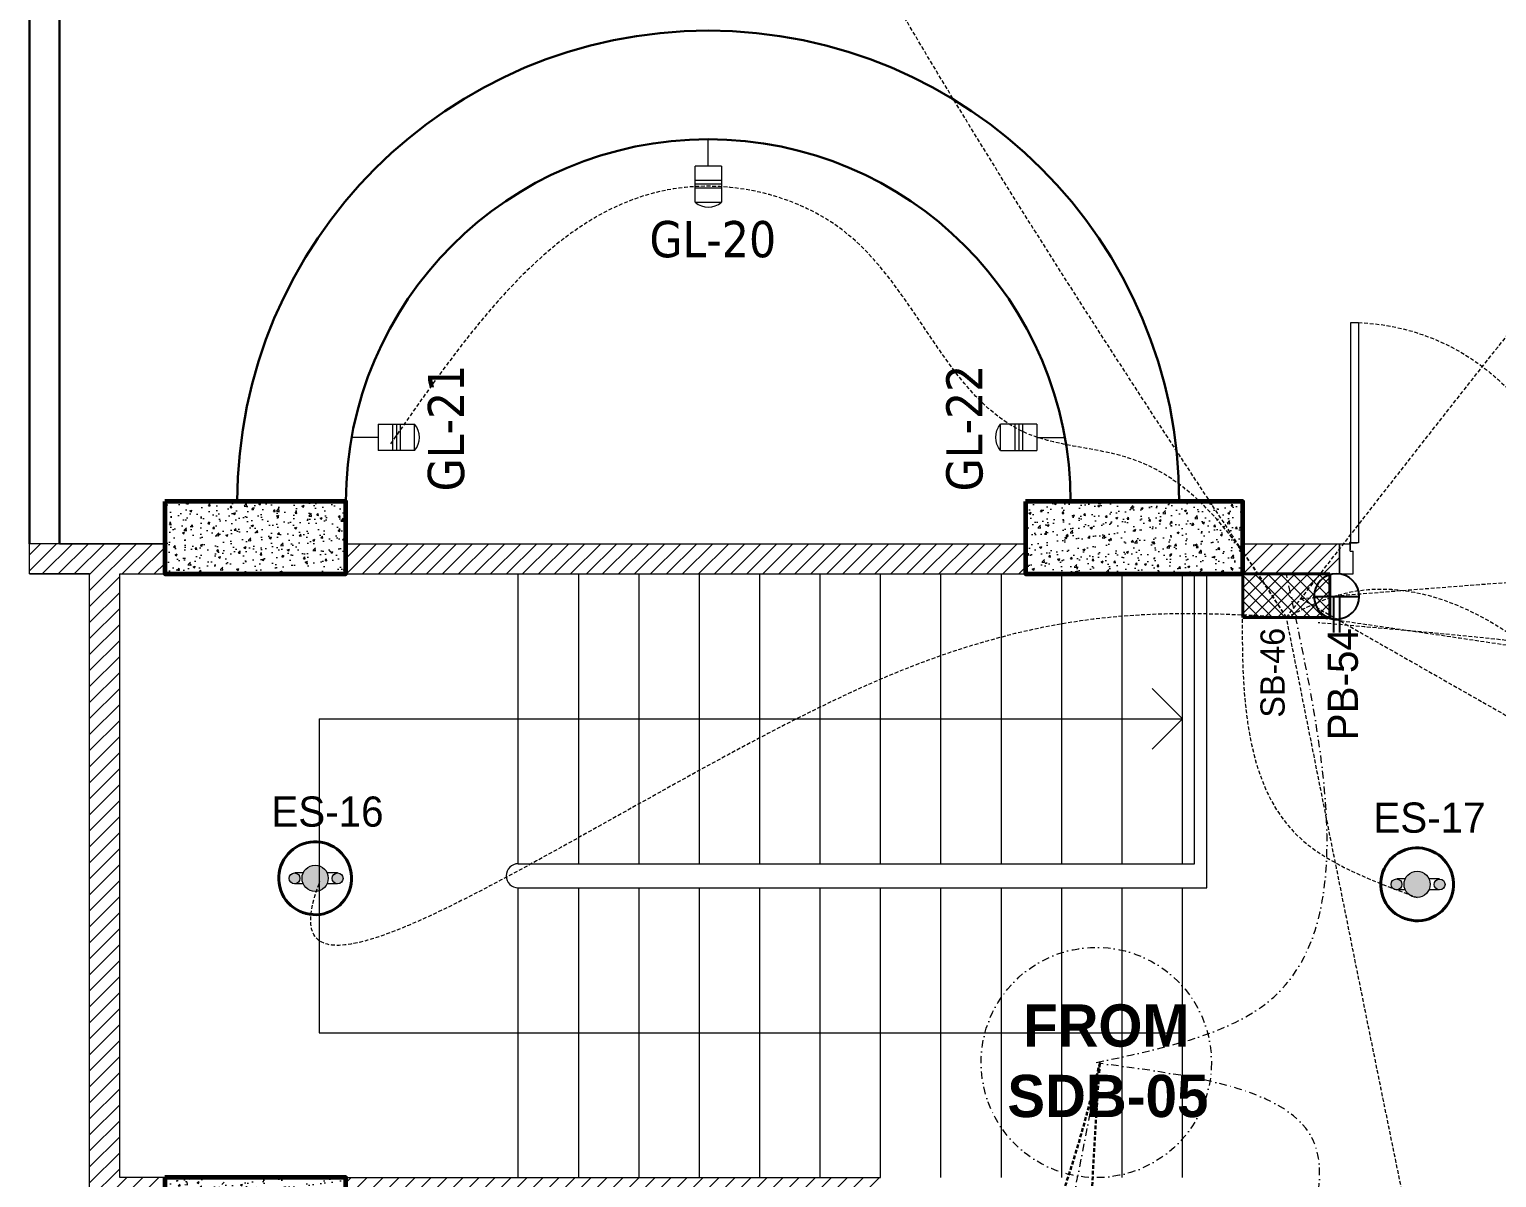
# Model space of a CAD drawing. Header units: inches. Extents: x 109699 to 44449955, y -10987 to 15824140.
# Drawn here: x 200797.3 to 201040.3, y -3756.1 to -3565.8 of the extents above; entities that cross this region are included whole.
import ezdxf

# ---------------------------------------------------------------- set-up
doc = ezdxf.new("R2010")
doc.units = ezdxf.units.IN
doc.header["$LTSCALE"] = 5
doc.header["$MEASUREMENT"] = 0
for name, pattern in [('DASHDOT', [1, 0.5, -0.25, 0, -0.25]), ('DASHED2', [0.375, 0.25, -0.125]), ('HIDDEN', [0.375, 0.25, -0.125])]:
    doc.linetypes.add(name, pattern=pattern)
doc.layers.get('0').update_dxf_attribs({"color": 123})
for name, color, linetype, lineweight in [('@NORMAL', 7, 'Continuous', 5), ('AC In', 244, 'DASHED2', 30), ('cloumn', 253, 'Continuous', 60), ('door', 8, 'Continuous', 9), ('E-BK', 1, 'Continuous', 15), ('E-Con-Point', 5, 'DASHED2', 13), ('E-ES-Energy Saver-Light', 140, 'Continuous', 13), ('E-PB-Socket-5A', 203, 'Continuous', 13), ('E-SB-Switch-Board', 106, 'Continuous', 18), ('E-Sub-Distrubtion board', 3, 'Continuous', 13), ('ha', 252, 'Continuous', 5), ('HATCH2', 253, 'Continuous', 15), ('Railling', 8, 'Continuous', 5), ('SB', 1, 'DASHDOT', 20), ('STAIR', 8, 'Continuous', 13), ('Text', 7, 'Continuous', 0), ('WALL-1', 8, 'Continuous', 9)]:
    doc.layers.add(name, color=color, linetype=linetype, lineweight=lineweight)
doc.styles.add('MtXpl_Tahoma', font='tahoma.ttf')
doc.styles.get("Standard").update_dxf_attribs({"font": 'times.ttf'})
pattern_1 = [(44.99999999999996, (182123.6579140291, 2531207.580042739), (-1.325825214724776, 1.325825214724777), [])]
pattern_2 = [(49.99999999999999, (622.6720775946742, -39157.6510859933), (3.586300913003767, -0.3137606749129773), [0.375, -4.125]), (355, (622.6720775946742, -39157.6510859933), (-0.6937566680649982, 3.760960668500059), [0.3, -3.3]), (100.4514444599999, (622.9709359996486, -39157.67723271329), (2.892544233635561, 3.447199954843146), [0.3187009599999993, -3.505710559999994]), (46.18419999999995, (622.6720775946742, -39156.6510859933), (5.336206653357862, -0.8275964039653854), [0.5625, -6.1875]), (96.63563548999993, (623.1167613196885, -39156.72005252834), (4.673309728371144, 4.87059300387275), [0.47805171, -5.258568799999998]), (351.1841639899999, (622.6720775946742, -39156.6510859933), (4.673309725273868, 4.870593001349948), [0.4499999999999989, -4.950000004999982]), (20.99999999999995, (623.1720775946742, -39156.9010859933), (2.984535260592307, -2.013094453326695), [0.3749999999999999, -4.124999999999999]), (326, (623.1720775946742, -39156.9010859933), (1.21657665960791, 3.625750225234264), [0.2999999999999999, -3.299999999999999]), (71.45144473999991, (623.4207888646633, -39157.06884386329), (4.201111883649856, 1.612655764031767), [0.31870095, -3.505710559999999]), (37.49999999999997, (622.6720775946742, -39157.6510859933), (0.06079927658645416, 1.664469269156557), [0, -3.26, 0, -3.35, 0, -3.3125]), (7.499999999999937, (622.6720775946742, -39157.6510859933), (1.315347687210744, 1.972058559411801), [0, -1.909999999999998, 0, -3.184999999999997, 0, -1.262499999999998]), (327.4999999999999, (621.5570775946835, -39157.6510859933), (2.669112180862045, -0.1127743586719001), [0, -1.25, 0, -3.9, 0, -5.175]), (317.4999999999999, (621.0570775946835, -39157.6510859933), (2.915930846711931, 0.5005249116615872), [0, -1.625, 0, -2.59, 0, -3.675])]

# ---------------------------------------------------------------- blocks, each defined once
blk = doc.blocks.new('Door-40')
at = {"layer": 'door', "ltscale": 0.5}
for p, q in [((0, 40), (5, 40)), ((0, 40), (0, 37.75)), ((5, 40), (5, 38.24999999999636)), ((0, 37.75), (3.75, 37.75000000000364)), ((3.75, 38.24999999999636), (3.75, 37.75000000000364)), ((3.75, 38.24999999999636), (5, 38.24999999999636)), ((5.135000000002037, 2.913192669428099), (5.145000000004075, 2.913192669428099)), ((5.135000000002037, 1.885000000002037), (5.135000000002037, 2.913192669428099)), ((0, 0), (0, 2.25)), ((0, 2.25), (3.75, 2.249999999996362)), ((0, 0), (5, 0)), ((0, 0), (5, 0)), ((3.75, 1.750000000003638), (3.75, 2.249999999996362)), ((3.75, 1.750000000003638), (5, 1.750000000003638)), ((4.010000000002037, 1.760000000002037), (4.010000000002037, 1.75)), ((5.010000000002037, 1.760000000002037), (4.010000000002037, 1.760000000002037)), ((5, 1.750000000003638), (5.010400642058812, 1.750000000007276)), ((5, 0), (5, 1.750000000003638)), ((5.145000000004075, 1.895000000000437), (5.145000000004075, 1.884599357945262))]:
    blk.add_line(p, q, dxfattribs=at)
blk.add_lwpolyline([(41.625, 3.145000000000437), (5.145000000004075, 3.145000000000437), (5.145000000004075, 1.895000000000437), (41.625, 1.895000000000437)], close=True, dxfattribs=at)
blk.add_circle((5.135000000002037, 1.760000000002037), 0.1249999999999983, dxfattribs=at)
at = {"layer": 'door', "linetype": 'HIDDEN', "ltscale": 0.5}
blk.add_arc((5.156161382139544, 1.755015969829401), 36.49531813451388, 2.182731632980644, 90.24516611661387, dxfattribs=at)
blk = doc.blocks.new('A$C63FA2F8C')
at = {"linetype": 'ByBlock', "ltscale": 0.5}
h = blk.add_hatch(color=256, dxfattribs=at)
h.dxf.hatch_style = 1
h.paths.add_polyline_path([(337.2288066126173, 261.8435315283132, 1), (186.444764951407, 261.8435315283132, 1)])
h.paths.add_polyline_path([(174.7543875355803, 261.112525689078, 1), (111.9624450998782, 261.112525689078, 1)])
h.paths.add_polyline_path([(359.7620794158132, 260.9155295394245, 1), (422.5540218515153, 260.9155295394245, 1)])
at = {"ltscale": 2}
for p, q in [((193.2174023309955, 293.0739176886738), (145.2272237805882, 293.0739176886738)), ((391.274980574695, 293.0739176886738), (330.4561692330288, 293.0739176886738)), ((193.5781424691202, 229.8323706932948), (145.2272237805882, 229.8323706932948)), ((391.274980574695, 229.8323706932948), (330.0954290949041, 229.8323706932948))]:
    blk.add_line(p, q, dxfattribs=at)
for centre, radius in [((143.3584163177293, 261.112525689078), 31.39597121785105), ((261.8367857820122, 261.8435315283132), 75.39202083060518), ((391.1580506336642, 260.9155295394245), 31.39597121785105)]:
    blk.add_circle(centre, radius, dxfattribs=at)
at = {"lineweight": 40}
blk.add_ellipse((261.8367857820122, 261.8435315283132), major_axis=(-89.30196609760064, 189.4862523083066), ratio=0.9999999999956461, start_param=-1.547953900145618, end_param=4.735231407033968, dxfattribs=at)
blk = doc.blocks.new('A$C4DCB0E22')
h = blk.add_hatch()
h.set_pattern_fill('ANSI37', color=256, scale=15, angle=90.05046403147966, style=0)
h.set_pattern_definition([(135.0504640314797, (0, 0), (-1.324656962164393, -1.326992438783809), []), (225.0504640314796, (0, 0), (1.326992438783809, -1.324656962164393), [])])
h.paths.add_polyline_path([(0.0158499618895469, -4.176303718850249e-06), (-3.779117417224143e-06, 17.9999888419976), (8.999992730033242, 18.00791571250107), (9.015846471040199, 0.007922694199763214)])
at = {"lineweight": 40}
for p, q in [((-3.779117417224143e-06, 17.9999888419976), (8.999992730033242, 18.00791571250107)), ((0.0158499618895469, -4.176303718850249e-06), (-3.779117417224143e-06, 17.9999888419976)), ((9.015846471040199, 0.007922694199763214), (8.999992730033242, 18.00791571250107)), ((0.0158499618895469, -4.176303718850249e-06), (9.015846471040199, 0.007922694199763214))]:
    blk.add_line(p, q, dxfattribs=at)
blk = doc.blocks.new('A$C0EEE0DA8')
at = {"lineweight": 25}
for p, q in [((9.859886922386067, 11.01563311866266), (9.859886922386067, 3.514223118661903)), ((9.859886922386067, 7.754928118662065), (15.8195753665932, 7.754928118662065)), ((9.859886922386067, 6.774928118662501), (15.8195753665932, 6.774928118662501))]:
    blk.add_line(p, q, dxfattribs=at)
blk.add_circle((9.85988692238243, 7.264928118662283), 3.750704999999999, dxfattribs=at)
blk = doc.blocks.new('bs')
at = {"layer": 'E-BK'}
for p, q in [((-793.6107616202517, 1425.531798899594), (-793.6107616202517, 1433.501113548989)), ((-787.8528887823031, 1433.501113548989), (-793.6107616202514, 1433.501113548989)), ((-787.8528887823031, 1433.501113548989), (-787.8528887823031, 1425.531798899594)), ((-793.6107616202517, 1425.531798899594), (-787.8528887823031, 1425.531798899594)), ((-790.7318252012774, 1425.531798899594), (-790.7318252012774, 1419.63482280183))]:
    blk.add_line(p, q, dxfattribs=at)
at = {"layer": 'E-BK', "color": 5}
for p, q in [((-793.6107616202517, 1430.362221329489), (-787.8528887823031, 1430.362221329489)), ((-793.6107616202517, 1429.516456224291), (-787.8528887823031, 1429.516456224291)), ((-793.6107616202517, 1428.670698148449), (-787.8528887823031, 1428.670698148449))]:
    blk.add_line(p, q, dxfattribs=at)
at = {"layer": 'E-BK'}
blk.add_arc((-790.7318252012773, 1430.221002702818), 4.364332946471941, 48.72674153202249, 131.2732584679775, dxfattribs=at)

msp = doc.modelspace()

# ---------------------------------------------------------------- hatches: boundary and pattern name
at = {"layer": 'ha'}
h = msp.add_hatch(dxfattribs=at)
h.set_pattern_fill('AR-CONC', color=256, scale=0.5, angle=-2.544443745170813e-14)
h.set_pattern_definition(pattern_2)
h.paths.add_polyline_path([(200849.6918956783, -3644.057505549868), (200819.6918956783, -3644.057505549868), (200819.6918956783, -3656.057505549868), (200849.6918956783, -3656.057505549868)])
h = msp.add_hatch(dxfattribs=at)
h.set_pattern_fill('AR-CONC', color=256, scale=0.5, angle=-2.544443745170813e-14)
h.set_pattern_definition(pattern_2)
h.paths.add_polyline_path([(200998.2348932365, -3644.057505549868), (200962.2348932365, -3644.057505549868), (200962.2348932365, -3656.057505549868), (200998.2348932365, -3656.057505549868)])
h = msp.add_hatch(dxfattribs=at)
h.set_pattern_fill('AR-CONC', color=256, scale=0.5, angle=-2.544443745170813e-14)
h.set_pattern_definition([(49.99999999999999, (188225.2806129124, 2529591.290867401), (3.586300913003767, -0.3137606749129773), [0.375, -4.125]), (355, (188225.2806129124, 2529591.290867401), (-0.6937566680649982, 3.760960668500059), [0.3, -3.3]), (100.4514444599999, (188225.5794713174, 2529591.264720681), (2.892544233635561, 3.447199954843146), [0.3187009599999986, -3.505710559999989]), (46.18419999999995, (188225.2806129124, 2529592.290867401), (5.336206653357862, -0.8275964039653854), [0.5625, -6.1875]), (96.63563548999993, (188225.7252966374, 2529592.221900866), (4.673309728371144, 4.87059300387275), [0.47805171, -5.258568799999998]), (351.1841639899999, (188225.2806129124, 2529592.290867401), (4.673309725273868, 4.870593001349948), [0.4499999999999989, -4.950000004999982]), (20.99999999999995, (188225.7806129124, 2529592.040867401), (2.984535260592307, -2.013094453326695), [0.3749999999999999, -4.124999999999999]), (326, (188225.7806129124, 2529592.040867401), (1.21657665960791, 3.625750225234264), [0.2999999999999999, -3.299999999999999]), (71.45144473999991, (188226.0293241824, 2529591.873109531), (4.201111883649856, 1.612655764031767), [0.31870095, -3.505710559999999]), (37.49999999999997, (188225.2806129124, 2529591.290867401), (0.06079927658645416, 1.664469269156557), [0, -3.26, 0, -3.35, 0, -3.3125]), (7.499999999999937, (188225.2806129124, 2529591.290867401), (1.315347687210744, 1.972058559411801), [0, -1.909999999999998, 0, -3.184999999999997, 0, -1.262499999999998]), (327.4999999999999, (188224.1656129124, 2529591.290867401), (2.669112180862045, -0.1127743586719001), [0, -1.25, 0, -3.9, 0, -5.175]), (317.4999999999999, (188223.6656129124, 2529591.290867401), (2.915930846711931, 0.5005249116615872), [0, -1.625, 0, -2.59, 0, -3.675])])
h.paths.add_polyline_path([(200849.6918925103, -3756.057510167919), (200819.6918925103, -3756.057510167919), (200819.6918925103, -3768.057510167919), (200849.6918925103, -3768.057510167919)])
at = {"layer": 'HATCH2'}
h = msp.add_hatch(dxfattribs=at)
h.set_pattern_fill('ANSI31', color=256, scale=15, angle=-2.544443745170813e-14)
h.set_pattern_definition(pattern_1)
h.paths.add_polyline_path([(200812.2348932366, -3656.057795440871), (200819.6918956783, -3656.057795440871), (200819.6918956783, -3651.057795440871), (200797.2559136357, -3651.057795440871), (200797.2559136359, -3656.057795440871), (200807.2348932365, -3656.057795440871), (200807.2348932366, -3761.057795440871), (200810.2348932365, -3761.057795440871), (200810.234580888, -3768.057795440871), (200819.6918956784, -3768.057795440871), (200819.6918956784, -3756.057795440871), (200812.2348932366, -3756.057795440871)])
h = msp.add_hatch(dxfattribs=at)
h.set_pattern_fill('ANSI31', color=256, scale=15, angle=-2.544443745170813e-14)
h.set_pattern_definition(pattern_1)
h.paths.add_polyline_path([(200962.2348932365, -3656.057510167919), (200962.2348932365, -3651.057510167919), (200849.6918956783, -3651.057510167919), (200849.6918956783, -3656.057510167919)])
h = msp.add_hatch(dxfattribs=at)
h.set_pattern_fill('ANSI31', color=256, scale=15, angle=-2.544443745170813e-14)
h.set_pattern_definition(pattern_1)
h.paths.add_polyline_path([(200998.2348932365, -3651.057510167919), (200998.2348932365, -3656.057510167919), (201014.2354606289, -3656.057510167919), (201014.2354606289, -3651.057510167919)])
h = msp.add_hatch(dxfattribs=at)
h.set_pattern_fill('ANSI31', color=256, scale=15, angle=-2.544443745170813e-14)
h.set_pattern_definition(pattern_1)
h.paths.add_polyline_path([(200938.2349072598, -3756.057545262016), (200849.6918925103, -3756.057510167919), (200849.6918957182, -3766.057523173838), (200890.2348964444, -3766.057510167919), (200890.2348964443, -3811.057568723894), (200900.2348964442, -3811.057510164659), (200900.2348964444, -3766.057623647712), (200938.2349072598, -3766.057510167919)])

# ---------------------------------------------------------------- linework, layer by layer
at = {"layer": '@NORMAL', "color": 1}
for p, q in [((200988.2348271339, -3680.057560257706, 0.15993048017814), (200983.2348271339, -3675.057561450265, 0.1599304795523082)), ((200988.2348271339, -3680.057560257706, 0.2599304801781415), (200983.2348271339, -3685.057561450265, 0.1599304795523082))]:
    msp.add_line(p, q, dxfattribs=at)
at = {"layer": '@NORMAL'}
for p, q in [((200845.2348932365, -3680.057560258172, 0.2174254695897453), (200845.2348932365, -3732.057568129245, 0.2174254695897453)), ((200845.2348932365, -3680.057560257706, 0.2174254695897844), (200845.2348932365, -3732.057568129245, 0.2174254695897844)), ((200845.2348932365, -3680.057560257706, 0.1899304200849237), (200988.2348932365, -3680.057560257706, 0.05993042008492111)), ((200845.2348932365, -3732.057568129245, 0.1326432872415069), (200988.2348932365, -3732.057534020487, 0.1326433051402454))]:
    msp.add_line(p, q, dxfattribs=at)
at = {"layer": 'AC In', "ltscale": 0.5}
for points in [[(200974.5791086253, -3736.984623134914, 0.4855225955045945), (200961.3994211253, -3774.193154757725, 0.6351328731462051), (200958.3564523753, -3778.191406250118), (200947.0205148753, -3778.941406250118, 0.3731011853092474), (200930.0869211253, -3774.339843750118, 0.1044863309445067), (200909.7158273753, -3769.910156250118, 0.1044863309445067), (200903.6220773753, -3770.605468750118, 0.1044863309445067), (200903.7348932365, -3776.593750000108, 0.1044863309445067)], [(200974.5415902303, -3737.132572857566, 0.4969269649663134), (200972.9115809448, -3782.408374734676, 0.6799438138293744), (200979.9814523753, -3805.818588662054), (201006.210478506, -3811.890522213476, -0.15655896860951), (201006.0095011112, -3837.823920511885, 0.4583046871355023)]]:
    msp.add_spline(points, degree=3, dxfattribs=at)
at = {"layer": 'cloumn'}
for points, elevation in [([(200819.6918956783, -3644.057505549868), (200819.6918956783, -3656.057505549868), (200849.6918956783, -3656.057505549868), (200849.6918956783, -3644.057505549868)], 0.09013834212845995), ([(200962.2348932365, -3644.057505549868), (200962.2348932365, -3656.057505549868), (200998.2348932365, -3656.057505549868), (200998.2348932365, -3644.057505549868)], 0.09013834212850613), ([(200819.6918925103, -3756.057510167919), (200819.6918925103, -3768.057510167919), (200849.6918925103, -3768.057510167919), (200849.6918925103, -3756.057510167919)], 0.1852778244047073)]:
    msp.add_lwpolyline(points, close=True, dxfattribs=dict(at, elevation=elevation))
at = {"layer": 'E-Con-Point', "ltscale": 0.5}
for points in [[(201005.4433177114, -3663.253247978954, 0.09013834212939142), (201253.3288396688, -3382.910504423989, 0.04443167566822967), (201432.4427856988, -3274.439408051048, -0.01447579099030349), (201432.9929295509, -3324.746239374485, -0.01447579099030349), (201431.8926418468, -3396.632576727612, -0.01447579099030349), (201433.1174481208, -3475.574348271679, 0.1686356955857526)], [(201005.4433177114, -3663.253247978967, 0.09013834212939556), (200849.3818278528, -3357.500031215024), (200842.1040073443, -3294.588943430644, 0.1613978000906009), (200936.6533457918, -3294.949370030016, -1.136073382923541e-05), (200998.8818278528, -3290.000031215024), (201036.9594760943, -3294.588943430644, 0.1613978000906009)], [(201005.4433177114, -3663.253247978935, 0.0901383421293846), (200979.7900461253, -3637.000000000118), (200962.8505219061, -3632.939453501904, -0.01447579099030349), (200931.7900461253, -3599.000000000118), (200906.8505219061, -3591.939453501904, -0.01447579099030349), (200856.9978312893, -3634.596910421417, -0.01447579099030349)], [(201007.8575312028, -3660.147057988095, 0.09000181142291623), (201167.3818278528, -3656.500031215024), (201446.5153075248, -3799.702639138899), (201448.9959212506, -3963.627646598978), (201449.0872041484, -4179.257499455386, 0.1758735910809044)], [(201005.4433177113, -3663.253247979, 0.09013834212850613), (201013.2646883575, -3659.777274410454, 0.190138342128467), (201068.3554930265, -3694.634953538849, 0.3353236859040862), (201068.3554930265, -3805.134953538849, 0.3353236859040862)], [(200998.2348965785, -3656.044826528372, 0.09013834212850613), (201007.3818278528, -3699.500031215024), (201027.0871121698, -3709.638593482982)], [(201005.4433177113, -3663.253247979, 0.09013834212850613), (200938.2348932365, -3673.500031215024, 0.1019151105987998), (200845.2348932365, -3707.389224715107), (200845.3818278528, -3707.000031215024)], [(201007.8575312028, -3660.14705798809, 0.09000181142291774), (201458.8818278528, -3862.500031215024), (201513.0745253343, -3889.864679127622, 0.1613978000906009), (201513.0745253343, -3943.431085377622, 0.1613978000906009), (201513.7112862954, -3999.212344579126, 0.1613978000906009)], [(200840.0692295461, -4207.160250925222, 0.1686356955857512), (200866.1611398753, -4213.980468750118), (200886.9425707365, -4205.439417363645, -0.01447579099030349), (200940.222408296, -4205.398714941337, -0.01447579099030349), (201079.8818278528, -3931.500031215024), (201113.8818278528, -3686.500031215024), (201010.6968929305, -3664.153665819806, -0.2232965827286373)], [(200848.4318892553, -3934.439313824669, 0.1870069881661038), (200849.83136147, -3877.43933404772, -0.01447579099030349), (200917.5439523753, -3884.773437500118), (200970.0439523753, -3891.304687500118), (201011.8134836253, -3880.296875000118), (201022.9462961253, -3750.289062500118), (201005.4433177114, -3663.253247978954, 0.09013834212939142)], [(201010.6960958003, -3663.248621522573, 0.09013834212849758), (201227.3818278528, -3722.000031215024), (201357.3818278528, -4008.000031215024), (201431.1587000697, -4102.14157771421, -0.0313643044142573), (201464.2151636493, -4068.245138157431, -0.0313643044142573), (201499.6424107601, -4102.141568512629, -0.0313643044142573), (201464.2151728509, -4136.674998553111, -0.0313643044142573)]]:
    msp.add_spline(points, degree=3, dxfattribs=at)
at = {"layer": 'Railling', "linetype": 'Continuous'}
for p, q in [((200990.2348932365, -3704.057562643289, 0.1179502508532018), (200990.2348932365, -3656.057510167919, 0.09276210450473243)), ((200992.2348932365, -3708.057564551569, 0.120049261755522), (200992.2348932365, -3656.057510167919, 0.09276210450473243)), ((200878.2348941906, -3704.057510167919, 0.2189997282671712), (200990.2348932365, -3704.057615669071, 0.1179502786785065)), ((200878.2348922824, -3708.057510167919, 0.2189997282671712), (200992.2348932365, -3708.057564551569, 0.2189997568050472))]:
    msp.add_line(p, q, dxfattribs=at)
msp.add_arc((200878.2348932366, -3706.057510167919, 0.2189494907052418), 1.999999999985448, 89.99997266590312, 269.9999726659031, dxfattribs=at)
at = {"layer": 'SB', "ltscale": 0.5}
msp.add_circle((200973.9547069979, -3736.984623134914, 0.4855225955045945), 19.07297205033713, dxfattribs=at)
for points in [[(200973.9547069979, -3736.984623134914, 0.4855225955045945), (201001.8818278528, -3727.355289044586, 0.619806095930869), (201005.4369743794, -3656.051166836061, 0.09013834212850613)], [(200907.4433177111, -3858.253247975741, 0.1764601243059509), (200913.7627023753, -3865.914062500118, 0.1764601243059509), (200974.5791086252, -3736.984623134914, 0.4855225955045946)], [(201006.6830651159, -3773.264874794677, 0.01244889836780487), (201010.3818278528, -3751.187500000118, 0.1079880477884991), (200974.5415902303, -3737.132572857566, 0.4969269649663134)]]:
    msp.add_spline(points, degree=3, dxfattribs=at)
at = {"layer": 'STAIR', "linetype": 'Continuous'}
for p, q in [((200878.2348932365, -3704.057510167919, 0.1179502233166829), (200878.2348932365, -3656.057510167919, 0.09276210450473243)), ((200888.2348932365, -3704.057514938619, 0.1179502258200102), (200888.2348932365, -3656.057510167919, 0.09276210450473243)), ((200898.2348932365, -3704.057519708853, 0.1179502283233269), (200898.2348932365, -3656.057510167919, 0.09276210450473243)), ((200908.2348932365, -3704.057524479553, 0.11795023082664), (200908.2348932365, -3656.057510167919, 0.09276210450473243)), ((200918.2348932365, -3704.057529249787, 0.1179502333299709), (200918.2348932365, -3656.057510167919, 0.09276210450473243)), ((200928.2348932365, -3704.057534020487, 0.117950235833284), (200928.2348932365, -3656.057510167919, 0.09276210450473243)), ((200938.2348932365, -3704.057538790721, 0.1179502383366149), (200938.2348932365, -3656.057510167919, 0.09276210450473243)), ((200948.2348932365, -3704.057543561421, 0.117950240839928), (200948.2348932365, -3656.057510167919, 0.09276210450473243)), ((200958.2348932365, -3704.057548331655, 0.1179502433432447), (200958.2348932365, -3656.057510167919, 0.09276210450473243)), ((200968.2348932365, -3704.057553102355, 0.1179502458465578), (200968.2348932365, -3656.057510167919, 0.09276210450473243)), ((200978.2348932365, -3704.057557872589, 0.1179502483498887), (200978.2348932365, -3656.057510167919, 0.09276210450473243)), ((200988.2348932365, -3704.057562643289, 0.1179502508532018), (200988.2348932365, -3656.057510167919, 0.09276210450473243)), ((200878.2348932365, -3756.057510167919, 0.1452373520296106), (200878.2348932365, -3708.057510167919, 0.1200492332176779)), ((200888.2348932365, -3756.057510167919, 0.1452373520296106), (200888.2348932365, -3708.057514938619, 0.1200492357210052)), ((200898.2348932365, -3756.057510167919, 0.1452373520296106), (200898.2348932365, -3708.057519708853, 0.1200492382243219)), ((200908.2348932365, -3756.057510167919, 0.1452373520296106), (200908.2348932365, -3708.057524479553, 0.120049240727635)), ((200918.2348932365, -3756.057510167919, 0.1452373520296106), (200918.2348932365, -3708.057529249787, 0.1200492432309659)), ((200928.2348932365, -3756.057510167919, 0.1452373520296106), (200928.2348932365, -3708.057534020487, 0.120049245734279)), ((200938.2348932365, -3756.057510167919, 0.1452373520296106), (200938.2348932365, -3708.057538790721, 0.1200492482375921)), ((200948.2348932365, -3756.057510167919, 0.1452373520296106), (200948.2348932365, -3708.057543561421, 0.120049250740923)), ((200958.2348932365, -3756.057510167919, 0.1452373520296106), (200958.2348932365, -3708.057548331655, 0.1200492532442361)), ((200968.2348932365, -3756.057510167919, 0.1452373520296106), (200968.2348932365, -3708.057553102355, 0.1200492557475528)), ((200978.2348932365, -3756.057510167919, 0.1452373520296106), (200978.2348932365, -3708.057557872589, 0.1200492582508836)), ((200988.2348932365, -3756.057510167919, 0.1452373520296106), (200988.2348932365, -3708.057557872589, 0.1200492582508836))]:
    msp.add_line(p, q, dxfattribs=at)
at = {"layer": 'WALL-1', "lineweight": 30}
for p, q in [((200797.2559136359, -3651.057510167919, -0.1072378954951532), (200797.2559136358, -3509.057510167919, -0.1072378954951532)), ((200802.2559136359, -3651.057510167919, -0.1072378954951532), (200802.2559136359, -3509.057510167919, -0.1072378954951532))]:
    msp.add_line(p, q, dxfattribs=at)
at = {"layer": 'WALL-1'}
for p, q in [((200819.6918956783, -3651.057510167919, 0.02000160050169775), (200797.2559136359, -3651.057510167919, -0.1072378954951532)), ((200797.2559136357, -3656.057510167919, 0.190138342128467), (200797.2559136357, -3651.057510167919, -0.007237895495528335)), ((200802.2559136359, -3651.057510167919, -0.2713672778181433), (200819.6918956783, -3651.057510167919, 0.190138342128467)), ((200849.6918956783, -3651.057510167919, 0.1901383421284706), (200962.2348932365, -3651.057510167919, 0.1901383421284679)), ((200998.2348932365, -3651.057510167919, 0.190138342128467), (201014.2354606289, -3651.057510167919, 0.190138342128467)), ((201014.2354606289, -3651.057510167919, 0.190138342128467), (201014.2354606289, -3656.057510167919, 0.190138342128467)), ((200807.2348932365, -3656.057510167919, -0.1072378954951532), (200797.2559136359, -3656.057510167919, -0.1072378954951532)), ((200797.2559136357, -3656.057510167919, 0.190138342128467), (200807.2348932365, -3656.057510167919, 0.190138342128467)), ((200807.2348932365, -3761.057376304268, -0.1072378954951532), (200807.2348932365, -3656.057510167919, -0.1072378954951532)), ((200812.2348932365, -3756.057599405385, -0.1072378954951532), (200812.2348932365, -3656.057510167919, -0.1072378954951532)), ((200812.2348932365, -3656.057510167919, 0.190138342128467), (200996.2348932365, -3656.057510167919, 0.190138342128467)), ((200996.2348932365, -3656.057510167919, 0.190138342128467), (201014.2354606289, -3656.057510167919, 0.190138342128467)), ((200819.6918956783, -3756.057510167919, 0.1901383421285914), (200812.2348932365, -3756.057510167919, 0.1901383421285914)), ((200837.6918956783, -3756.057510167919, 0.1901383421285914), (200938.2348932364, -3756.057471478916, 0.1452373317275999))]:
    msp.add_line(p, q, dxfattribs=at)
at = {"layer": 'WALL-1', "lineweight": 30}
for radius in [78, 60]:
    msp.add_arc((200909.6918956783, -3644.057966500177, 0.1901383421284599), radius, 0, 180, dxfattribs=at)

# ---------------------------------------------------------------- block references
at = {"layer": 'E-BK', "color": 5, "yscale": 0.7528878284414805, "zscale": 0.7528878284414805}
for p, xscale, rotation in [((200314.3440839348, -2515.240790533738, 0.3660119332093643), 0.7528878284414805, 180.0008279517741), ((199781.7950646896, -4228.787265245461, 0.1613978000906009), 0.7528878284414805, 270.0008279517741), ((202037.3709347659, -4228.787265245461, 0.1613978000906009), -0.7528878284414805, 89.99917204822589)]:
    msp.add_blockref('bs', p, dxfattribs=dict(at, xscale=xscale, rotation=rotation))
at = {"layer": 'E-ES-Energy Saver-Light', "xscale": 0.02880000000004657, "yscale": 0.02880000000004657, "zscale": 0.02880000000004657}
for p in [(200837.0462127393, -3714.008396991085), (201019.5462127393, -3715.008396991085)]:
    msp.add_blockref('A$C63FA2F8C', p, dxfattribs=at)
at = {"layer": 'E-PB-Socket-5A', "xscale": -1, "rotation": 90}
msp.add_blockref('A$C0EEE0DA8', (201021.0196164761, -3649.917387488068, 0.190138342128467), dxfattribs=at)
at = {"layer": 'E-SB-Switch-Board', "xscale": 0.8002315484918654, "yscale": 0.8002315484918654, "zscale": 0.8002315484918654, "rotation": 269.9999999999999}
msp.add_blockref('A$C4DCB0E22', (200998.2348965785, -3656.044826528372, 0.09013834212850613), dxfattribs=at)
at = {"layer": 'WALL-1', "color": 7, "xscale": -1, "rotation": 270}
msp.add_blockref('Door-40', (201014.2354606289, -3656.057510167919, 0.190138342128467), dxfattribs=at)

# ---------------------------------------------------------------- texts
at = {"layer": 'E-ES-Energy Saver-Light', "char_height": 5, "width": 24.08470202641911, "attachment_point": 1}
for s, insert in [('{\\fCentury Gothic|b0|i0|c0|p34;ES-16}', (200837.3381747983, -3692.918429158821)), ('{\\fCentury Gothic|b0|i0|c0|p34;ES-17}', (201019.8381747983, -3693.918429158821))]:
    msp.add_mtext(s, dxfattribs=dict(at, insert=insert))
at = {"layer": 'E-PB-Socket-5A', "insert": (201017.3481574194, -3683.617342356303, 0.91396698761128), "char_height": 5, "width": 24.08470202641911, "attachment_point": 7, "rotation": 89.99999999999979}
msp.add_mtext('{\\fCentury Gothic|b0|i0|c0|p34;PB-54}', dxfattribs=at)
at = {"layer": 'E-SB-Switch-Board', "insert": (201001.1434131508, -3664.987684444817, -0.2232965827286373), "char_height": 4, "width": 14.72456830652664, "attachment_point": 3, "rotation": 90.00000000000007}
msp.add_mtext('{\\fCentury Gothic|b0|i0|c0|p34;SB-46}', dxfattribs=at)
at = {"layer": 'E-Sub-Distrubtion board', "insert": (200959.2292841328, -3727.355289044586, 0.619806095930869), "char_height": 7, "width": 32.19300107980962, "attachment_point": 1}
msp.add_mtext('{\\fCentury Gothic|b1|i0|c0|p34; FROM\\PSDB-05}', dxfattribs=at)
at = {"layer": 'Text', "style": 'MtXpl_Tahoma'}
for s, rotation, p in [('GL-20', 359.9999999999999, (200899.9530193119, -3603.595486745583, 0.1376200434015089)), ('GL-21', 90, (200869.2517694064, -3642.387256063377, 0.3016047561380805)), ('GL-22', 90, (200955.1072381564, -3642.387256063377, 0.3016047561380805))]:
    msp.add_text(s, height=6, rotation=rotation, dxfattribs=at).set_placement(p)

doc.saveas('drawing.dxf')
